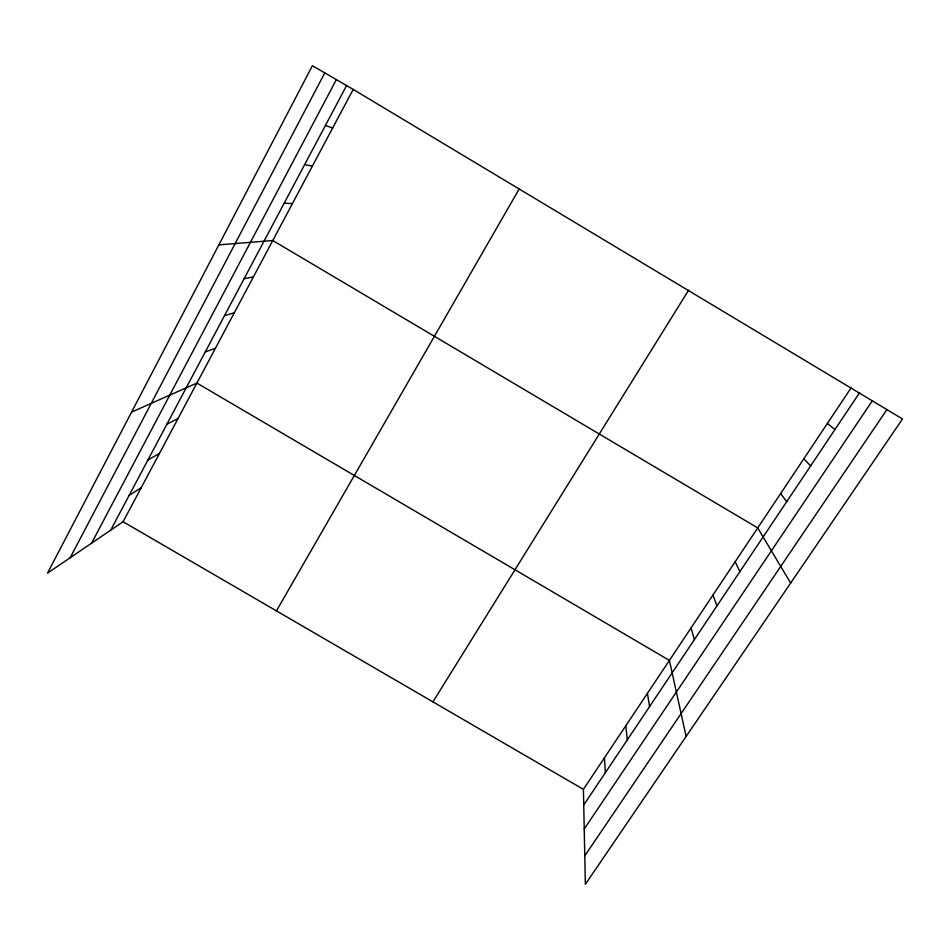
<?xml version="1.0" encoding="UTF-8"?>
<svg xmlns="http://www.w3.org/2000/svg" width="950" height="950" viewBox="0 0 950 950"><rect width="100%" height="100%" fill="white"/><g stroke="black" fill="none" stroke-linecap="round" stroke-linejoin="round"><path stroke-width="1.43" d="M70.181 557.733L324.769 72.901M91.58 543.174L336.348 79.622M110.675 530.195L346.584 85.571M123.096 521.74L353.198 89.419L312.396 65.704L47.5 573.159L123.096 521.74L583.419 789.355L585.354 884.296L902.5 418.962L353.198 89.419M276.438 610.886L519.258 188.836M432.939 701.872L688.596 290.213M583.419 789.355L851.271 387.6M583.739 804.994L859.607 392.706M584.226 828.994L872.48 400.579M584.773 855.867L886.991 409.474M129.141 495.389L141.158 487.813M147.879 460.061L159.469 453.411M166.903 424.211L178.054 418.499M131.575 412.098L196.899 383.076L669.406 660.393L686.126 736.428M205.224 351.987L215.46 348.211M224.521 315.614L234.294 312.835M244.114 278.706L253.389 276.937M218.88 244.862L272.769 240.528L757.732 527.915L790.661 583.062M284.169 203.205L292.434 203.585M304.653 164.588L312.396 166.096M325.458 125.388L332.642 128.048M827.379 423.451L834.931 429.578M803.819 458.779L810.635 465.892M780.603 493.596L786.695 501.671M735.181 561.735L739.872 571.651M712.939 595.092L716.965 605.874M691.018 627.974L694.403 639.611M647.449 693.322L649.562 706.622M625.812 725.788L627.297 739.884M604.461 757.803L605.364 772.682"/></g></svg>
